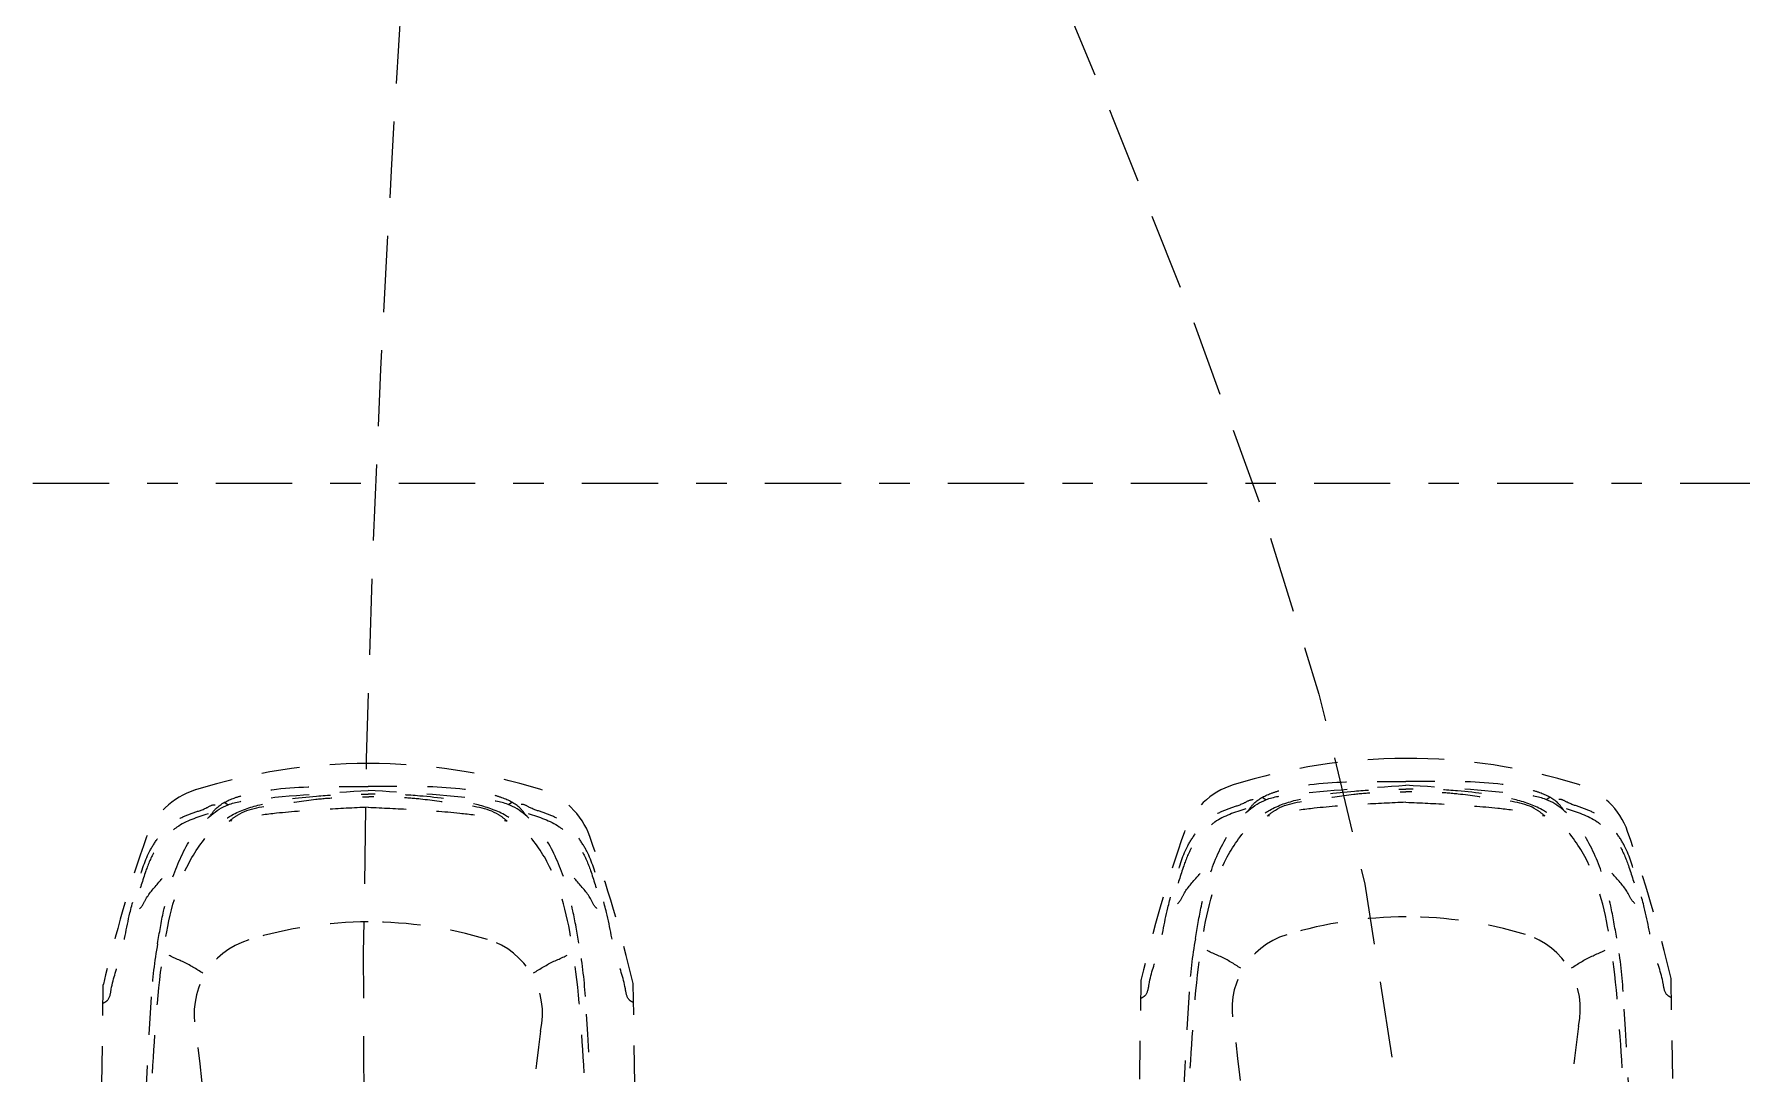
# Model space of a CAD drawing. Header units: millimetres. Extents: x 3348.1 to 3362.1, y 2027.4 to 2066.8.
# Drawn here: x 3351.37 to 3356.97, y 2052.91 to 2056.31 of the extents above; entities that cross this region are included whole.
import ezdxf

# ---------------------------------------------------------------- set-up
doc = ezdxf.new("R2010")
doc.units = ezdxf.units.MM
for name, pattern in [('DASHDOT2', [0.5, 0.25, -0.125, 0, -0.125]), ('HIDDEN', [0.375, 0.25, -0.125]), ('HIDDEN2', [0.1875, 0.125, -0.0625])]:
    doc.linetypes.add(name, pattern=pattern)
doc.layers.add('Axe Parking', color=7, linetype='Continuous')

msp = doc.modelspace()

# ---------------------------------------------------------------- linework, layer by layer
at = {"color": 6, "linetype": 'HIDDEN', "lineweight": 5, "ltscale": 0.5}
for p, q in [((3352.0028, 2053.7871), (3351.9911, 2053.7949)), ((3352.9227, 2053.788), (3352.9344, 2053.7958)), ((3355.4051, 2053.8036), (3355.3933, 2053.8114)), ((3356.3249, 2053.8045), (3356.3366, 2053.8123)), ((3353.341, 2052.6484), (3353.332, 2053.1993)), ((3354.989, 2052.6632), (3354.9969, 2053.2141)), ((3356.7432, 2052.6649), (3356.7343, 2053.2158)), ((3351.5867, 2052.6467), (3351.5946, 2053.1976))]:
    msp.add_line(p, q, dxfattribs=at)
for centre, radius, start, end in [((3355.8682, 2052.033), 1.9064, 90.1001, 107.392), ((3355.8653, 2052.033), 1.9064, 72.7209, 90.0127), ((3352.466, 2052.0165), 1.9064, 90.1001, 107.392), ((3352.463, 2052.0165), 1.9064, 72.7209, 90.0127), ((3351.969, 2053.6001), 0.2467, 107.1875, 160.6239), ((3352.9569, 2053.6011), 0.2467, 19.4889, 72.9253), ((3355.3712, 2053.6166), 0.2467, 107.1875, 160.6239), ((3356.3591, 2053.6176), 0.2467, 19.4889, 72.9253), ((3356.2129, 2052.1076), 4.7454, 160.6239, 166.6965), ((3348.7159, 2052.1002), 4.7454, 13.4163, 19.4889), ((3359.6152, 2052.1241), 4.7454, 160.6239, 166.6965), ((3352.1181, 2052.1167), 4.7454, 13.4163, 19.4889), ((3352.4645, 2052.0608), 1.3426, 90.0564, 106.9944), ((3352.4645, 2052.0608), 1.3426, 73.1185, 90.0564), ((3355.8667, 2052.0773), 1.3426, 90.0564, 106.9944), ((3355.8667, 2052.0773), 1.3426, 73.1185, 90.0564), ((3353.1816, 2053.0746), 1.4322, 169.6472, 176.6697), ((3352.1462, 2053.1022), 0.2537, 106.9944, 193.1386), ((3352.7807, 2053.1028), 0.2537, 346.9742, 73.1185), ((3351.7453, 2053.0732), 1.4322, 3.4431, 10.4657), ((3356.5838, 2053.0911), 1.4322, 169.6472, 176.6697), ((3355.5484, 2053.1187), 0.2537, 106.9944, 193.1386), ((3356.1829, 2053.1194), 0.2537, 346.9742, 73.1185), ((3355.1475, 2053.0897), 1.4322, 3.4431, 10.4657), ((3351.6035, 2053.1975), 0.00883, 166.6965, 179.1786), ((3353.3232, 2053.1992), 0.00883, 0.9342, 13.4163), ((3355.0057, 2053.214), 0.00883, 166.6965, 179.1786), ((3356.7254, 2053.2157), 0.00883, 0.9342, 13.4163), ((3378.4906, 2051.488), 26.7909, 176.42655, 180.66723), ((3326.4395, 2051.4367), 26.7909, 359.44564, 3.68632), ((3381.8928, 2051.5045), 26.7909, 176.42655, 180.66723), ((3329.8417, 2051.4532), 26.7909, 359.44564, 3.68632), ((3342.7216, 2051.8699), 9.2524, 2.00994, 7.29401), ((3362.2077, 2051.8891), 9.2524, 172.81886, 178.10293), ((3346.1238, 2051.8864), 9.2524, 2.00994, 7.29401), ((3365.6099, 2051.9056), 9.2524, 172.81886, 178.10293)]:
    msp.add_arc(centre, radius, start, end, dxfattribs=at)
at = {"color": 116, "linetype": 'HIDDEN2', "lineweight": 9, "ltscale": 2, "true_color": 0x136734}
for points in [[(3352.8636, 2063.9934), (3352.8636, 2058.4893), (3355.8415, 2055.7022), (3355.8661, 2052.2608)], [(3352.8669, 2063.8934), (3352.8669, 2058.4462), (3352.3421, 2055.4948), (3352.4651, 2052.0165)]]:
    msp.add_open_spline(points, degree=3, dxfattribs=at)
at = {"color": 6, "linetype": 'HIDDEN', "lineweight": 5, "ltscale": 0.5}
for points, knots in [([(3351.7557, 2052.9076), (3351.764, 2053.0433), (3351.7784, 2053.2775), (3351.8403, 2053.5588), (3351.9402, 2053.6988), (3352.022, 2053.7621), (3352.1364, 2053.799), (3352.2691, 2053.8149), (3352.3882, 2053.8227), (3352.4446, 2053.8223), (3352.4627, 2053.8222)], [0, 0, 0, 0, 0.433391, 0.747723, 0.895882, 0.969465, 1.072598, 1.272164, 1.393847, 1.451456, 1.451456, 1.451456, 1.451456]), ([(3351.7727, 2053.332), (3351.7787, 2053.3676), (3351.7925, 2053.4502), (3351.8282, 2053.5785), (3351.8912, 2053.7041), (3351.9851, 2053.7919), (3352.1851, 2053.8171), (3352.3377, 2053.8267), (3352.4627, 2053.8346)], [0, 0, 0, 0, 0.114753, 0.266261, 0.420689, 0.560405, 0.649018, 1.049579, 1.049579, 1.049579, 1.049579]), ([(3351.9439, 2053.7497), (3351.9503, 2053.7586), (3351.9703, 2053.7862), (3352.0141, 2053.8074), (3352.1235, 2053.8392), (3352.2727, 2053.8484), (3352.4071, 2053.8472), (3352.4627, 2053.8467)], [0, 0, 0, 0, 0.0346217, 0.1073444, 0.147486, 0.3983029, 0.5753887, 0.5753887, 0.5753887, 0.5753887]), ([(3352.9817, 2053.7507), (3352.9752, 2053.7596), (3352.9553, 2053.7872), (3352.9114, 2053.8082), (3352.8019, 2053.8398), (3352.6527, 2053.8488), (3352.5183, 2053.8473), (3352.4627, 2053.8467)], [0, 0, 0, 0, 0.0346217, 0.1073444, 0.147486, 0.3983029, 0.5753887, 0.5753887, 0.5753887, 0.5753887]), ([(3353.1537, 2053.3333), (3353.1477, 2053.3689), (3353.1337, 2053.4515), (3353.0977, 2053.5797), (3353.0345, 2053.7052), (3352.9404, 2053.7929), (3352.7404, 2053.8176), (3352.5877, 2053.827), (3352.4627, 2053.8346)], [0, 0, 0, 0, 0.114753, 0.266261, 0.420689, 0.560405, 0.649018, 1.049579, 1.049579, 1.049579, 1.049579]), ([(3353.1715, 2052.909), (3353.1629, 2053.0447), (3353.1481, 2053.2789), (3353.0857, 2053.5601), (3352.9854, 2053.6998), (3352.9036, 2053.763), (3352.7891, 2053.7997), (3352.6564, 2053.8153), (3352.5373, 2053.8229), (3352.4808, 2053.8224), (3352.4627, 2053.8222)], [0, 0, 0, 0, 0.433391, 0.747723, 0.895882, 0.969465, 1.072598, 1.272164, 1.393847, 1.451456, 1.451456, 1.451456, 1.451456]), ([(3355.1579, 2052.9241), (3355.1663, 2053.0598), (3355.1806, 2053.294), (3355.2425, 2053.5753), (3355.3425, 2053.7153), (3355.4242, 2053.7786), (3355.5386, 2053.8155), (3355.6713, 2053.8314), (3355.7904, 2053.8392), (3355.8468, 2053.8388), (3355.8649, 2053.8387)], [0, 0, 0, 0, 0.433391, 0.747723, 0.895882, 0.969465, 1.072598, 1.272164, 1.393847, 1.451456, 1.451456, 1.451456, 1.451456]), ([(3355.175, 2053.3485), (3355.1809, 2053.3841), (3355.1947, 2053.4667), (3355.2304, 2053.595), (3355.2934, 2053.7206), (3355.3873, 2053.8084), (3355.5873, 2053.8336), (3355.7399, 2053.8432), (3355.8649, 2053.8511)], [0, 0, 0, 0, 0.114753, 0.266261, 0.420689, 0.560405, 0.649018, 1.049579, 1.049579, 1.049579, 1.049579]), ([(3355.3461, 2053.7662), (3355.3526, 2053.7751), (3355.3725, 2053.8027), (3355.4163, 2053.8239), (3355.5257, 2053.8557), (3355.675, 2053.8649), (3355.8093, 2053.8637), (3355.8649, 2053.8632)], [0, 0, 0, 0, 0.0346217, 0.1073444, 0.147486, 0.3983029, 0.5753887, 0.5753887, 0.5753887, 0.5753887]), ([(3355.4098, 2053.75), (3355.4186, 2053.7571), (3355.4631, 2053.7928), (3355.5671, 2053.8024), (3355.6755, 2053.8216), (3355.764, 2053.828), (3355.8211, 2053.8294), (3355.854, 2053.8294), (3355.865, 2053.8293)], [0, 0, 0, 0, 0.0358957, 0.1797666, 0.3137696, 0.3908812, 0.4606747, 0.4954199, 0.4954199, 0.4954199, 0.4954199]), ([(3356.3839, 2053.7672), (3356.3774, 2053.7761), (3356.3575, 2053.8037), (3356.3136, 2053.8247), (3356.2041, 2053.8563), (3356.0549, 2053.8653), (3355.9205, 2053.8638), (3355.8649, 2053.8632)], [0, 0, 0, 0, 0.0346217, 0.1073444, 0.147486, 0.3983029, 0.5753887, 0.5753887, 0.5753887, 0.5753887]), ([(3356.5559, 2053.3498), (3356.5499, 2053.3854), (3356.5359, 2053.468), (3356.4999, 2053.5962), (3356.4367, 2053.7217), (3356.3426, 2053.8094), (3356.1426, 2053.8341), (3355.9899, 2053.8435), (3355.8649, 2053.8511)], [0, 0, 0, 0, 0.114753, 0.266261, 0.420689, 0.560405, 0.649018, 1.049579, 1.049579, 1.049579, 1.049579]), ([(3356.5737, 2052.9255), (3356.5652, 2053.0612), (3356.5504, 2053.2954), (3356.4879, 2053.5766), (3356.3877, 2053.7163), (3356.3058, 2053.7795), (3356.1913, 2053.8162), (3356.0586, 2053.8318), (3355.9395, 2053.8394), (3355.8831, 2053.8389), (3355.8649, 2053.8387)], [0, 0, 0, 0, 0.433391, 0.747723, 0.895882, 0.969465, 1.072598, 1.272164, 1.393847, 1.451456, 1.451456, 1.451456, 1.451456]), ([(3356.3203, 2053.7509), (3356.3114, 2053.758), (3356.2669, 2053.7936), (3356.1629, 2053.803), (3356.0544, 2053.822), (3355.9659, 2053.8282), (3355.9088, 2053.8295), (3355.8759, 2053.8294), (3355.865, 2053.8293)], [0, 0, 0, 0, 0.0358957, 0.1797666, 0.3137696, 0.3908812, 0.4606747, 0.4954199, 0.4954199, 0.4954199, 0.4954199]), ([(3351.5938, 2053.1369), (3351.5989, 2053.1396), (3351.616, 2053.1485), (3351.6227, 2053.2087), (3351.6576, 2053.297), (3351.6751, 2053.4166), (3351.7101, 2053.5313), (3351.7334, 2053.6172), (3351.7708, 2053.6746), (3351.7995, 2053.7137), (3351.839, 2053.7411), (3351.8867, 2053.7615), (3351.9271, 2053.7719), (3351.9566, 2053.7915), (3351.9695, 2053.7849), (3351.9733, 2053.783)], [0, 0, 0, 0, 0.0178616, 0.0589347, 0.1722085, 0.3316414, 0.4348621, 0.5554504, 0.6103741, 0.6520148, 0.7086071, 0.7607064, 0.8148319, 0.8461977, 0.8590412, 0.8590412, 0.8590412, 0.8590412]), ([(3352.0075, 2053.7335), (3352.0164, 2053.7406), (3352.0609, 2053.7763), (3352.1649, 2053.7859), (3352.2733, 2053.8051), (3352.3618, 2053.8115), (3352.4189, 2053.8129), (3352.4518, 2053.8129), (3352.4627, 2053.8128)], [0, 0, 0, 0, 0.0358957, 0.1797666, 0.3137696, 0.3908812, 0.4606747, 0.4954199, 0.4954199, 0.4954199, 0.4954199]), ([(3352.4628, 2053.7791), (3352.415, 2053.7769), (3352.3147, 2053.7724), (3352.182, 2053.7626), (3352.0778, 2053.7492), (3352.0268, 2053.7378), (3352.0075, 2053.7335)], [0, 0, 0, 0, 0.1518532, 0.3192822, 0.4227467, 0.4853029, 0.4853029, 0.4853029, 0.4853029]), ([(3352.9181, 2053.7344), (3352.9092, 2053.7415), (3352.8646, 2053.7771), (3352.7606, 2053.7865), (3352.6522, 2053.8055), (3352.5637, 2053.8117), (3352.5066, 2053.813), (3352.4737, 2053.8129), (3352.4627, 2053.8128)], [0, 0, 0, 0, 0.0358957, 0.1797666, 0.3137696, 0.3908812, 0.4606747, 0.4954199, 0.4954199, 0.4954199, 0.4954199]), ([(3352.4628, 2053.7791), (3352.5105, 2053.777), (3352.6109, 2053.7726), (3352.7436, 2053.7631), (3352.8478, 2053.75), (3352.8988, 2053.7387), (3352.9181, 2053.7344)], [0, 0, 0, 0, 0.1518532, 0.3192822, 0.4227467, 0.4853029, 0.4853029, 0.4853029, 0.4853029]), ([(3353.333, 2053.1386), (3353.3278, 2053.1413), (3353.3108, 2053.1502), (3353.304, 2053.2103), (3353.2689, 2053.2986), (3353.2512, 2053.4181), (3353.2159, 2053.5328), (3353.1925, 2053.6186), (3353.155, 2053.676), (3353.1262, 2053.715), (3353.0866, 2053.7423), (3353.0388, 2053.7626), (3352.9985, 2053.773), (3352.9689, 2053.7925), (3352.956, 2053.7859), (3352.9522, 2053.784)], [0, 0, 0, 0, 0.0178616, 0.0589347, 0.1722085, 0.3316414, 0.4348621, 0.5554504, 0.6103741, 0.6520148, 0.7086071, 0.7607064, 0.8148319, 0.8461977, 0.8590412, 0.8590412, 0.8590412, 0.8590412]), ([(3352.9876, 2053.7582), (3353.0235, 2053.7472), (3353.0725, 2053.732), (3353.1274, 2053.6838), (3353.1664, 2053.6377), (3353.1957, 2053.5656), (3353.2143, 2053.4986), (3353.2327, 2053.46), (3353.2315, 2053.4341), (3353.2029, 2053.4525), (3353.1908, 2053.4893), (3353.1495, 2053.5321), (3353.119, 2053.5709), (3353.0971, 2053.5806), (3353.0914, 2053.5831)], [0, 0, 0, 0, 0.1171854, 0.1599723, 0.2305639, 0.3066861, 0.4068048, 0.4436153, 0.4538759, 0.4714188, 0.5148723, 0.5937318, 0.6493061, 0.66911, 0.66911, 0.66911, 0.66911]), ([(3354.996, 2053.1534), (3355.0012, 2053.1561), (3355.0182, 2053.165), (3355.0249, 2053.2252), (3355.0598, 2053.3135), (3355.0773, 2053.4331), (3355.1124, 2053.5478), (3355.1356, 2053.6337), (3355.173, 2053.6911), (3355.2017, 2053.7302), (3355.2412, 2053.7576), (3355.2889, 2053.778), (3355.3293, 2053.7884), (3355.3588, 2053.808), (3355.3718, 2053.8014), (3355.3755, 2053.7995)], [0, 0, 0, 0, 0.0178616, 0.0589347, 0.1722085, 0.3316414, 0.4348621, 0.5554504, 0.6103741, 0.6520148, 0.7086071, 0.7607064, 0.8148319, 0.8461977, 0.8590412, 0.8590412, 0.8590412, 0.8590412]), ([(3355.3402, 2053.7737), (3355.3043, 2053.7626), (3355.2553, 2053.7473), (3355.2005, 2053.699), (3355.1616, 2053.6528), (3355.1325, 2053.5806), (3355.114, 2053.5136), (3355.0956, 2053.4749), (3355.097, 2053.449), (3355.1255, 2053.4675), (3355.1375, 2053.5043), (3355.1787, 2053.5473), (3355.2091, 2053.5861), (3355.231, 2053.5958), (3355.2367, 2053.5984)], [0, 0, 0, 0, 0.1171854, 0.1599723, 0.2305639, 0.3066861, 0.4068048, 0.4436153, 0.4538759, 0.4714188, 0.5148723, 0.5937318, 0.6493061, 0.66911, 0.66911, 0.66911, 0.66911]), ([(3355.865, 2053.7956), (3355.8172, 2053.7934), (3355.7169, 2053.7889), (3355.5842, 2053.7791), (3355.48, 2053.7657), (3355.429, 2053.7543), (3355.4098, 2053.75)], [0, 0, 0, 0, 0.1518532, 0.3192822, 0.4227467, 0.4853029, 0.4853029, 0.4853029, 0.4853029]), ([(3355.865, 2053.7956), (3355.9127, 2053.7935), (3356.0131, 2053.7891), (3356.1458, 2053.7796), (3356.25, 2053.7665), (3356.3011, 2053.7552), (3356.3203, 2053.7509)], [0, 0, 0, 0, 0.1518532, 0.3192822, 0.4227467, 0.4853029, 0.4853029, 0.4853029, 0.4853029]), ([(3356.7352, 2053.1551), (3356.7301, 2053.1578), (3356.713, 2053.1667), (3356.7062, 2053.2268), (3356.6711, 2053.3151), (3356.6534, 2053.4346), (3356.6181, 2053.5493), (3356.5947, 2053.6351), (3356.5572, 2053.6925), (3356.5284, 2053.7315), (3356.4888, 2053.7588), (3356.4411, 2053.7791), (3356.4007, 2053.7895), (3356.3711, 2053.809), (3356.3582, 2053.8024), (3356.3544, 2053.8005)], [0, 0, 0, 0, 0.0178616, 0.0589347, 0.1722085, 0.3316414, 0.4348621, 0.5554504, 0.6103741, 0.6520148, 0.7086071, 0.7607064, 0.8148319, 0.8461977, 0.8590412, 0.8590412, 0.8590412, 0.8590412]), ([(3356.3898, 2053.7747), (3356.4257, 2053.7637), (3356.4747, 2053.7485), (3356.5297, 2053.7003), (3356.5686, 2053.6542), (3356.5979, 2053.5821), (3356.6166, 2053.5151), (3356.635, 2053.4765), (3356.6337, 2053.4506), (3356.6051, 2053.469), (3356.5931, 2053.5058), (3356.5517, 2053.5486), (3356.5212, 2053.5874), (3356.4994, 2053.5971), (3356.4936, 2053.5996)], [0, 0, 0, 0, 0.1171854, 0.1599723, 0.2305639, 0.3066861, 0.4068048, 0.4436153, 0.4538759, 0.4714188, 0.5148723, 0.5937318, 0.6493061, 0.66911, 0.66911, 0.66911, 0.66911]), ([(3351.938, 2053.7572), (3351.9021, 2053.7461), (3351.8531, 2053.7308), (3351.7983, 2053.6825), (3351.7594, 2053.6363), (3351.7303, 2053.5641), (3351.7117, 2053.4971), (3351.6934, 2053.4584), (3351.6947, 2053.4325), (3351.7233, 2053.451), (3351.7352, 2053.4878), (3351.7765, 2053.5308), (3351.8069, 2053.5696), (3351.8288, 2053.5793), (3351.8345, 2053.5819)], [0, 0, 0, 0, 0.1171854, 0.1599723, 0.2305639, 0.3066861, 0.4068048, 0.4436153, 0.4538759, 0.4714188, 0.5148723, 0.5937318, 0.6493061, 0.66911, 0.66911, 0.66911, 0.66911]), ([(3351.9213, 2053.2351), (3351.8997, 2053.2487), (3351.8583, 2053.2748), (3351.7984, 2053.2947), (3351.7787, 2053.3233), (3351.7727, 2053.332)], [0, 0, 0, 0, 0.0813302, 0.1568933, 0.1899498, 0.1899498, 0.1899498, 0.1899498]), ([(3353.0053, 2053.2361), (3353.0268, 2053.2498), (3353.0683, 2053.276), (3353.1281, 2053.296), (3353.1477, 2053.3246), (3353.1537, 2053.3333)], [0, 0, 0, 0, 0.0813302, 0.1568933, 0.1899498, 0.1899498, 0.1899498, 0.1899498]), ([(3355.3235, 2053.2516), (3355.302, 2053.2652), (3355.2605, 2053.2913), (3355.2006, 2053.3112), (3355.1809, 2053.3398), (3355.175, 2053.3485)], [0, 0, 0, 0, 0.0813302, 0.1568933, 0.1899498, 0.1899498, 0.1899498, 0.1899498]), ([(3356.4076, 2053.2526), (3356.429, 2053.2663), (3356.4705, 2053.2925), (3356.5303, 2053.3125), (3356.5499, 2053.3411), (3356.5559, 2053.3498)], [0, 0, 0, 0, 0.0813302, 0.1568933, 0.1899498, 0.1899498, 0.1899498, 0.1899498])]:
    msp.add_open_spline(points, degree=3, knots=knots, dxfattribs=at)
at = {"layer": 'Axe Parking', "linetype": 'DASHDOT2'}
msp.add_line((3360.6136, 2054.8401), (3349.5794, 2054.8401), dxfattribs=at)

doc.saveas('drawing.dxf')
